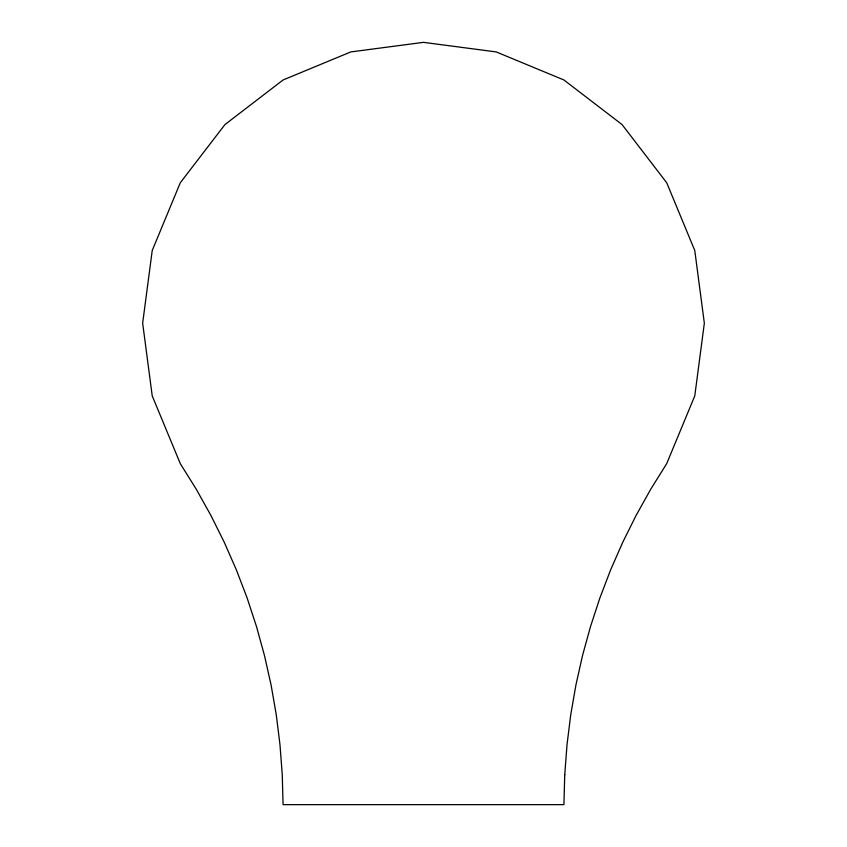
<?xml version="1.0" encoding="UTF-8"?>
<svg xmlns="http://www.w3.org/2000/svg" width="847" height="847" viewBox="0 0 847 847"><rect width="100%" height="100%" fill="white"/><g stroke="black" fill="none" stroke-linecap="round" stroke-linejoin="round"><path stroke-width="1.27" d="M564.748 774.56L563.922 804.65L283.078 804.65L282.252 774.56L279.965 744.555L276.249 714.688L271.093 685.032L264.508 655.663L256.525 626.642L247.144 598.046L236.398 569.936L224.307 542.376L210.903 515.421L196.218 489.153L180.284 463.616L152.227 395.888L142.656 323.194L152.227 250.511L180.284 182.772L224.91 124.604L283.078 79.978L350.806 51.921L423.5 42.35L496.194 51.921L563.922 79.978L622.09 124.604L666.716 182.772L694.773 250.511L704.344 323.194L694.773 395.888L666.716 463.616L650.782 489.153L636.097 515.421L622.693 542.376L610.602 569.936L599.856 598.046L590.475 626.642L582.492 655.663L575.907 685.032L570.751 714.688L567.035 744.555L564.748 774.56"/></g></svg>
